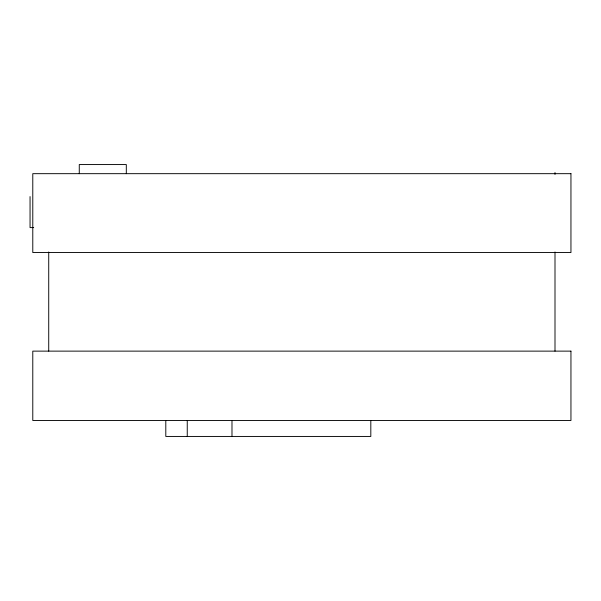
<?xml version="1.0" encoding="UTF-8"?>
<svg xmlns="http://www.w3.org/2000/svg" width="601" height="601" viewBox="0 0 601 601"><rect width="100%" height="100%" fill="white"/><g stroke="black" fill="none" stroke-linecap="round" stroke-linejoin="round"><path stroke-width="0.9" d="M33.686 227.606L30.05 227.606L30.05 196.58M555.001 172.54L555.001 174.41M555.001 251.984L555.001 351.112M370.817 420.49L370.817 436.439L165.801 436.439L165.801 420.49M231.986 420.49L231.986 436.439M187.249 420.49L187.249 436.439M126.308 173.674L126.308 164.561L79.272 164.561L79.272 173.674M48.726 251.984L48.726 351.112M570.95 173.674L32.785 173.674L32.785 252.54L570.95 252.54L570.95 173.674M570.95 351.127L32.785 351.127L32.785 420.49L570.95 420.49L570.95 351.127"/></g></svg>
